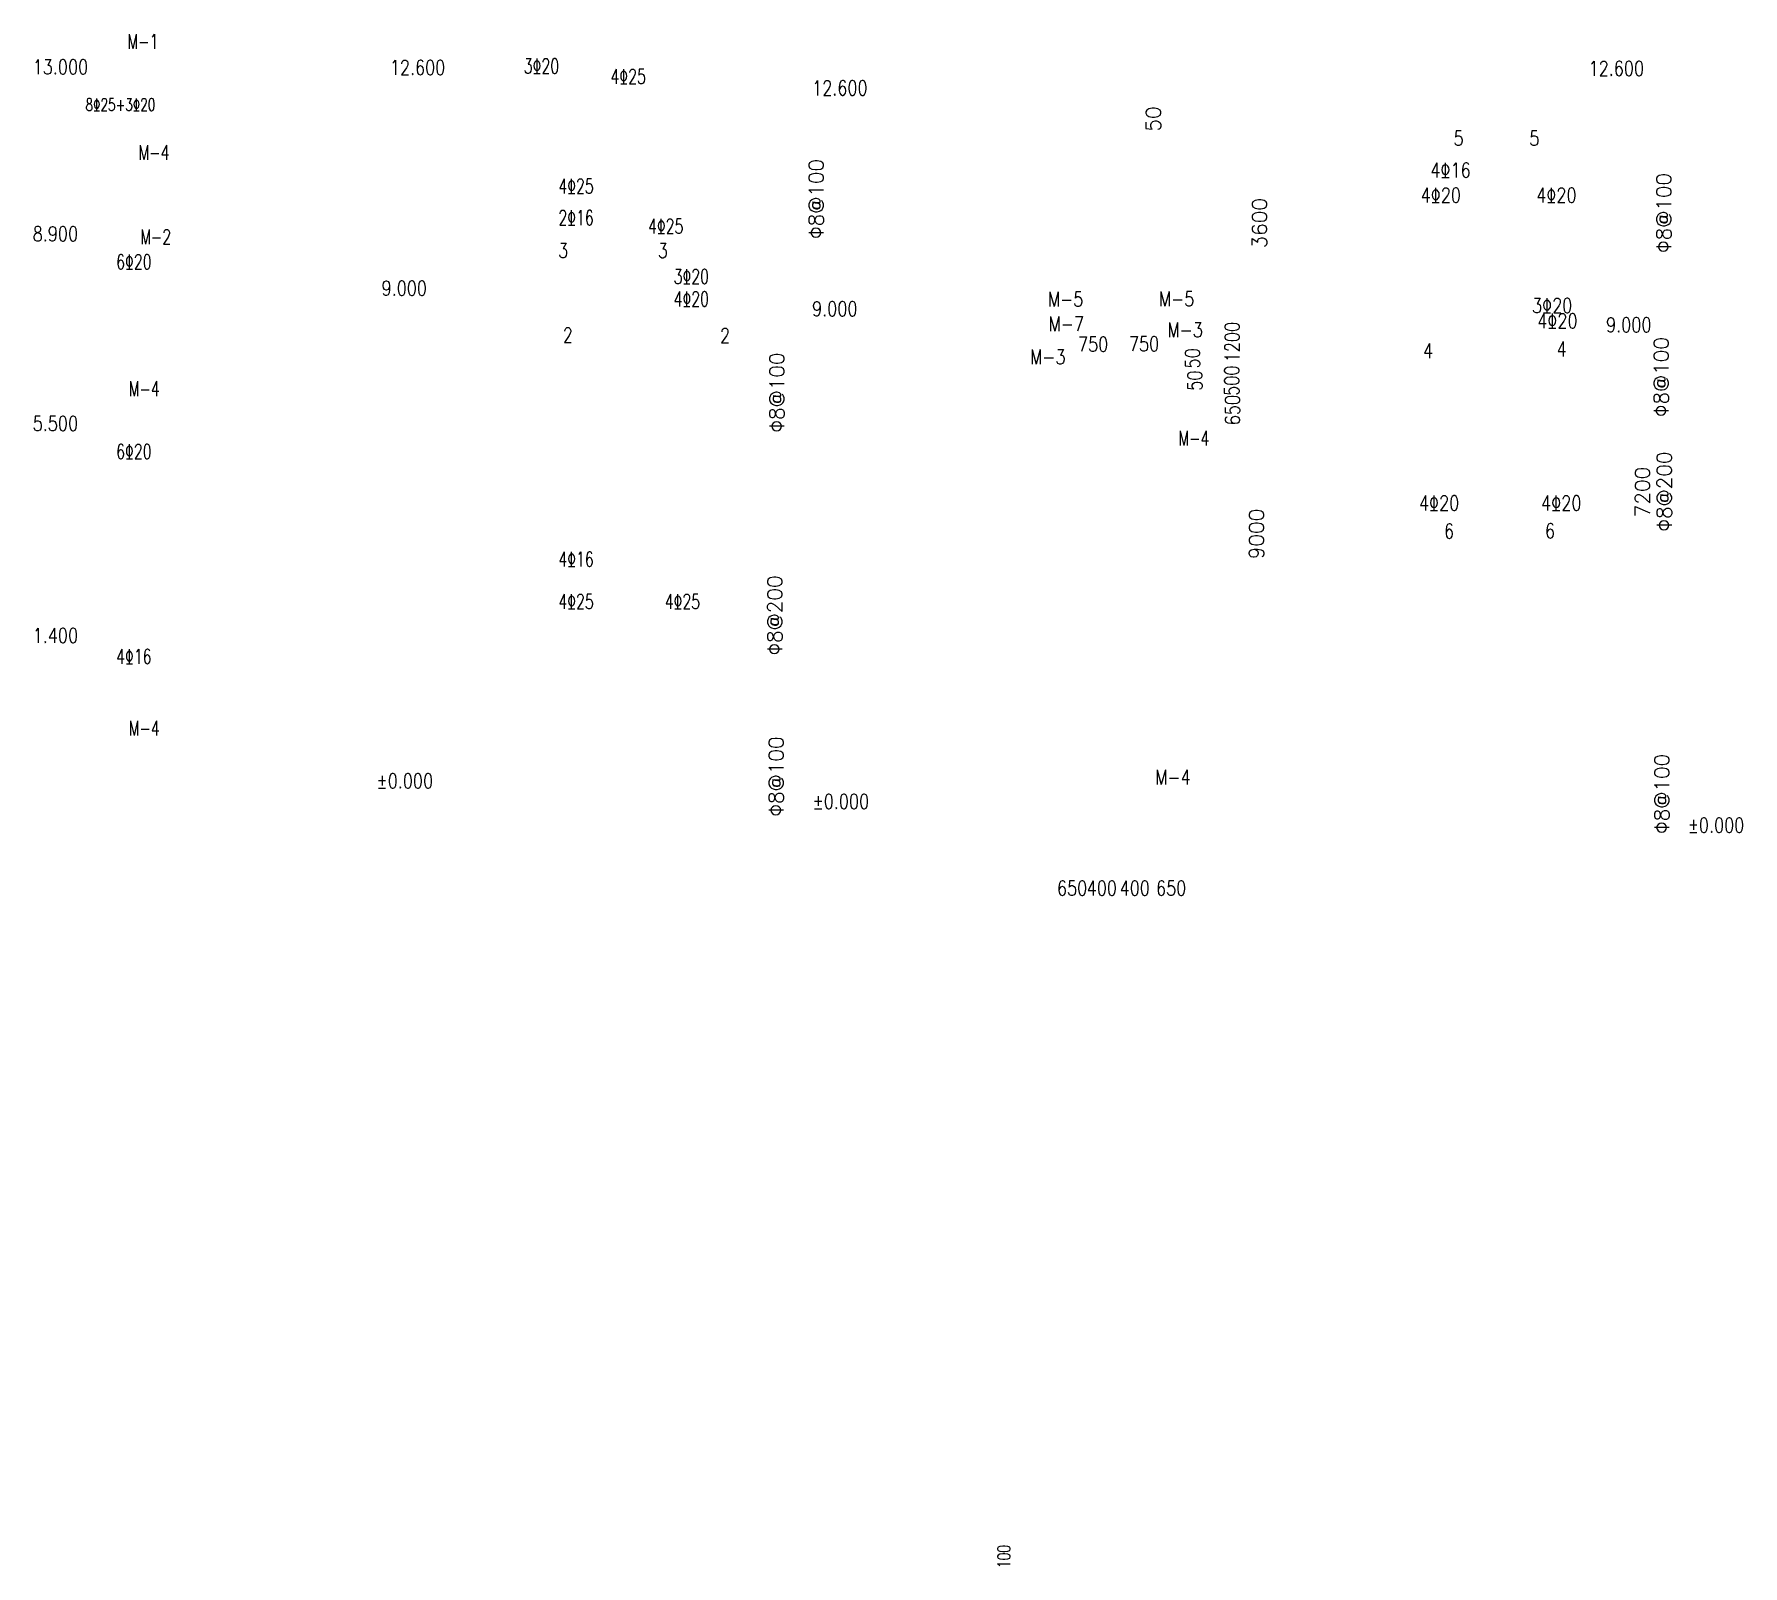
# Model space of a CAD drawing. Extents: x 31695611 to 39053694, y -59225 to 904195.
# Drawn here: x 31695611 to 31765265, y -59225 to 3219 of the extents above.
import ezdxf
from ezdxf.enums import TextEntityAlignment as Align

# ---------------------------------------------------------------- set-up
doc = ezdxf.new("R2010")
doc.units = 0
doc.header["$LTSCALE"] = 1000
doc.header["$MEASUREMENT"] = 0
doc.layers.get('0').update_dxf_attribs({"linetype": 'CONTINUOUS'})
doc.layers.add('DIM', color=3, linetype='CONTINUOUS')
doc.styles.add('TSSD_NORM', font='txt.shx', dxfattribs={"width": 0.7, "bigfont": 'tssdchn.shx'})

msp = doc.modelspace()

# ---------------------------------------------------------------- texts
at = {"color": 7, "style": 'TSSD_NORM'}
for s, height, width, p in [('M-1', 600, 0.7, (31699414.6, 2618.8)), ('13.000', 600, 0.8, (31695549.6, 1583.2)), ('12.600', 600, 0.8, (31710108.8, 1558.1)), ('3%%13120', 600, 0.7, (31715570.8, 1620.4)), ('12.600', 600, 0.8, (31758976, 1524.5)), ('4%%13125', 600, 0.7, (31719107.4, 1198.7)), ('12.600', 600, 0.8, (31727322.9, 724.7)), ('8%%13125+3%%13120', 510, 0.7, (31697704, 91.9)), ('M-4', 600, 0.7, (31699866.9, -1901.2)), ('5', 600, 0.8, (31753470.6, -1321.1)), ('5', 600, 0.8, (31756559.6, -1321.1)), ('4%%13116', 600, 0.8, (31752526.5, -2624.3)), ('4%%13125', 600, 0.7, (31716980.6, -3272.5)), ('4%%13120', 600, 0.8, (31752130.6, -3646.6)), ('4%%13120', 600, 0.8, (31756842.4, -3646.6)), ('2%%13116', 600, 0.7, (31716980.6, -4562.9)), ('8.900', 600, 0.8, (31695549.6, -5217.6)), ('M-2', 600, 0.7, (31699935.9, -5341.6)), ('4%%13125', 600, 0.7, (31720635.1, -4909.4)), ('6%%13120', 600, 0.7, (31698955, -6361.3)), ('9.000', 600, 0.8, (31709773.2, -7441.9)), ('3%%13120', 600, 0.7, (31721679.2, -6957.6)), ('4%%13120', 600, 0.7, (31721679.2, -7877.2)), ('M-5', 600, 0.8, (31736938, -7882.5)), ('M-5', 600, 0.8, (31741462.4, -7870.6)), ('3%%13120', 600, 0.8, (31756669.6, -8142.5)), ('9.000', 600, 0.8, (31727322.9, -8275.3)), ('M-7', 600, 0.8, (31736965.7, -8891.6)), ('4%%13120', 600, 0.8, (31756883.8, -8772.7)), ('9.000', 600, 0.8, (31759689.6, -8930.3)), ('M-3', 600, 0.8, (31741812.9, -9131.9)), ('M-3', 600, 0.8, (31736214.5, -10235.2)), ('750', 600, 0.8, (31738164, -9723.8)), ('750', 600, 0.8, (31740235.8, -9707.3)), ('4', 600, 0.8, (31752227.1, -9991)), ('4', 600, 0.8, (31757672.4, -9916)), ('M-4', 600, 0.7, (31699467.4, -11532.6)), ('5.500', 600, 0.8, (31695549.6, -12950.1)), ('M-4', 600, 0.7, (31742256.6, -13556.2)), ('6%%13120', 600, 0.7, (31698955, -14093.9)), ('4%%13120', 600, 0.8, (31752060.7, -16195.6)), ('4%%13120', 600, 0.8, (31757039.4, -16195.6)), ('6', 600, 0.8, (31753084.6, -17339.2)), ('6', 600, 0.8, (31757198.6, -17327.5)), ('4%%13116', 600, 0.7, (31716980.6, -18486.3)), ('4%%13125', 600, 0.7, (31716980.6, -20209.3)), ('4%%13125', 600, 0.7, (31721316.3, -20209.3)), ('1.400', 600, 0.8, (31695549.6, -21594.1)), ('4%%13116', 600, 0.7, (31698955, -22454.3)), ('M-4', 600, 0.7, (31699467.4, -25376.9)), ('%%p0.000', 600, 0.8, (31709569.6, -27527.5)), ('M-4', 600, 0.8, (31741313.1, -27370.3)), ('%%p0.000', 600, 0.8, (31727344.6, -28360.9)), ('%%p0.000', 600, 0.8, (31763022.6, -29327.2)), ('650', 600, 0.8, (31737305.4, -31894.7)), ('400', 600, 0.8, (31738519.2, -31894.7)), ('400', 600, 0.8, (31739857.6, -31894.7)), ('650', 600, 0.8, (31741344.9, -31894.7))]:
    msp.add_text(s, height=height, dxfattribs=dict(at, width=width)).set_placement(p)
for s, p in [('50', (31741534.4, -750.9)), ('%%1308@100', (31727791.7, -5132.7)), ('%%1308@100', (31762341.2, -5703.2)), ('3600', (31745867.2, -5516.7)), ('%%1308@100', (31762239.4, -12393.1)), ('%%1308@100', (31726189.9, -13024.8)), ('%%1308@200', (31762364.3, -17061.1)), ('7200', (31761469.9, -16475.8)), ('9000', (31745738.3, -18185.8)), ('%%1308@200', (31726100.1, -22112.4)), ('%%1308@100', (31726159.9, -28679)), ('%%1308@100', (31762266.1, -29386.2))]:
    msp.add_text(s, height=600, rotation=90, dxfattribs=at).set_placement(p)
at = {"color": 7, "style": 'TSSD_NORM', "width": 1.21875}
for s, p, p2 in [('3', (31716980, -5896.6), (31717373.7, -5896.6)), ('3', (31721039.8, -5907.4), (31721433.6, -5907.4)), ('2', (31717167.4, -9345.7), (31717561.2, -9345.7)), ('2', (31723577.8, -9367.3), (31723971.6, -9367.3))]:
    msp.add_text(s, height=600, dxfattribs=at).set_placement(p, p2, align=Align.FIT)
at = {"color": 7, "style": 'TSSD_NORM', "width": 0.8}
for s, p in [('1200', (31744751.6, -10157.7)), ('50', (31743134.7, -10407.7)), ('500', (31744727.9, -11525.4)), ('50', (31743223.8, -11316.7)), ('650', (31744759.5, -12724))]:
    msp.add_text(s, height=600, rotation=90, dxfattribs=at).set_placement(p)
at = {"layer": 'DIM', "style": 'TSSD_NORM', "width": 0.7}
msp.add_text('100', height=525, rotation=90, dxfattribs=at).set_placement((31735404.3, -59319.6))

doc.saveas('drawing.dxf')
